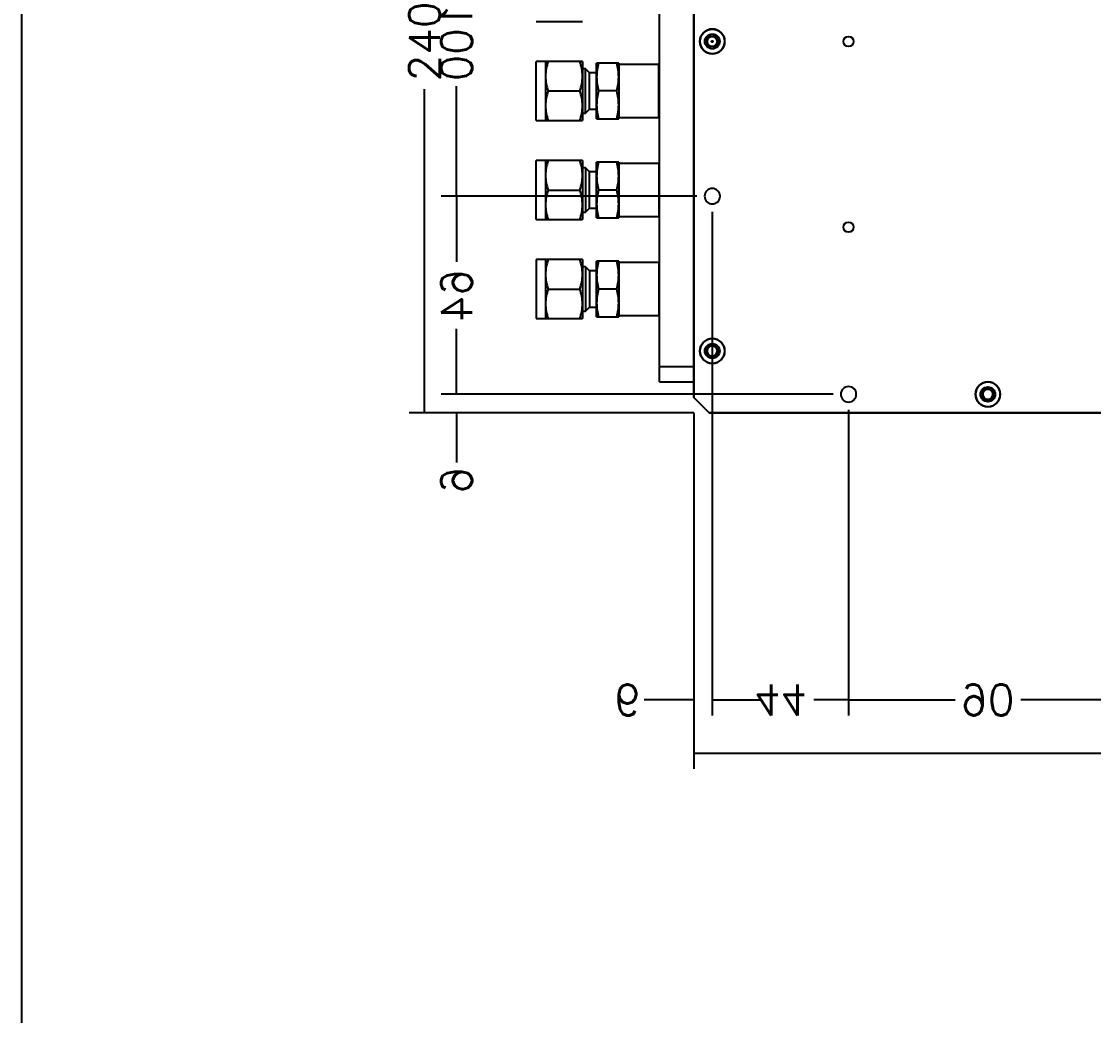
# Model space of a CAD drawing. Header units: millimetres. Extents: x -4251 to 2609, y -1673 to 4048.
# Drawn here: x -4232 to -3885.8, y 3405.1 to 3726.3 of the extents above; entities that cross this region are included whole.
import ezdxf

# ---------------------------------------------------------------- set-up
doc = ezdxf.new("R2010")
doc.units = ezdxf.units.MM
for name, color, linetype in [('Default', 7, 'Continuous'), ('SS-10M0-1-6W', 7, 'Continuous'), ('TP1904-POOM-5300', 7, 'Continuous')]:
    doc.layers.add(name, color=color, linetype=linetype)
doc.styles.add('SEACAD_romans_shx', font='SIMPLEX.SHX')

# ---------------------------------------------------------------- blocks, each defined once
blk = doc.blocks.new('_SE_FILLED')
at = {"color": 0}
blk.add_line((0, 0), (-1, 0), dxfattribs=at)
blk.add_solid([(0, 0), (-1, -0.1665), (-1, 0.1665), (0, 0)], dxfattribs=at)
blk = doc.blocks.new('A$C058F62A3')
at = {"layer": 'Default', "color": 1, "linetype": 'Continuous'}
for p, q in [((-276.51, 110.66), (-276.51, 208.41)), ((-270.51, 45.66), (-270.51, 208.41)), ((-226.51, 109.66), (-226.51, 208.41)), ((-284.51, 203.41), (-292.51, 203.41)), ((-262.51, 203.41), (-259.35, 203.41)), ((-262.51, 203.41), (-254.51, 203.41)), ((-234.51, 203.41), (-237.68, 203.41)), ((-218.51, 203.41), (-192.11, 203.41)), ((-144.51, 203.41), (-170.92, 203.41)), ((-353.07, 118.66), (-353.07, 126.66)), ((-276.51, 110.66), (-358.07, 110.66)), ((-231.51, 104.66), (-358.07, 104.66)), ((-353.07, 96.66), (-353.07, 88.66)), ((-353.07, 96.66), (-353.07, 83.5)), ((-353.07, 48.66), (-353.07, 61.83)), ((-275.51, 40.66), (-358.07, 40.66)), ((-353.07, 32.66), (-353.07, 5.07))]:
    blk.add_line(p, q, dxfattribs=at)
at = {"layer": 'TP1904-POOM-5300', "color": 7, "linetype": 'Continuous'}
for p, q in [((-271.51, 110.66), (-276.51, 105.66)), ((-271.51, 110.66), (178.49, 110.66)), ((-276.51, -124.34), (-276.51, 105.66)), ((-272.19, -7.84), (-271.2, -7.84)), ((-269.83, -7.84), (-268.84, -7.84)), ((-272.19, -10.84), (-271.2, -10.84)), ((-269.83, -10.84), (-268.84, -10.84))]:
    blk.add_line(p, q, dxfattribs=at)
for centre, radius in [((-181.51, 104.66), 4), ((-226.51, 104.66), 2.5), ((-181.51, 104.66), 2.25), ((-181.51, 104.66), 1.65), ((-270.51, 90.66), 4), ((-270.51, 90.66), 2.25), ((-270.51, 90.66), 1.65), ((-270.51, 40.66), 2.5), ((-270.51, -9.34), 4), ((-270.51, -9.34), 2.25), ((-270.51, -9.34), 1.65)]:
    blk.add_circle(centre, radius, dxfattribs=at)
blk.add_open_spline([(-270.51, -9.55), (-270.54, -9.55), (-270.57, -9.54), (-270.6, -9.53), (-270.63, -9.52), (-270.65, -9.51), (-270.67, -9.49), (-270.69, -9.48), (-270.71, -9.45), (-270.73, -9.43), (-270.74, -9.41), (-270.75, -9.38), (-270.75, -9.36), (-270.75, -9.35), (-270.75, -9.34), (-270.75, -9.34), (-270.75, -9.31), (-270.75, -9.29), (-270.74, -9.27), (-270.73, -9.25), (-270.72, -9.23), (-270.71, -9.22), (-270.7, -9.2), (-270.68, -9.18), (-270.66, -9.17), (-270.64, -9.15), (-270.62, -9.14), (-270.59, -9.14), (-270.57, -9.13), (-270.54, -9.12), (-270.51, -9.12), (-270.49, -9.12), (-270.46, -9.13), (-270.43, -9.14), (-270.4, -9.15), (-270.38, -9.16), (-270.36, -9.18), (-270.34, -9.2), (-270.32, -9.22), (-270.3, -9.24), (-270.29, -9.26), (-270.28, -9.29), (-270.28, -9.31), (-270.28, -9.32), (-270.28, -9.33), (-270.28, -9.34), (-270.28, -9.36), (-270.28, -9.38), (-270.29, -9.4), (-270.3, -9.42), (-270.31, -9.44), (-270.32, -9.46), (-270.33, -9.47), (-270.35, -9.49), (-270.37, -9.5), (-270.39, -9.52), (-270.41, -9.53), (-270.44, -9.54), (-270.46, -9.54), (-270.49, -9.55), (-270.51, -9.55)], degree=3, knots=[0, 0, 0, 0, 0.061325, 0.061325, 0.061325, 0.122518, 0.122518, 0.122518, 0.180794, 0.180794, 0.180794, 0.233315, 0.233315, 0.233315, 0.250429, 0.250429, 0.250429, 0.296254, 0.296254, 0.296254, 0.341945, 0.341945, 0.341945, 0.390813, 0.390813, 0.390813, 0.44465, 0.44465, 0.44465, 0.500229, 0.500229, 0.500229, 0.561498, 0.561498, 0.561498, 0.622635, 0.622635, 0.622635, 0.680858, 0.680858, 0.680858, 0.733331, 0.733331, 0.733331, 0.750429, 0.750429, 0.750429, 0.796211, 0.796211, 0.796211, 0.841861, 0.841861, 0.841861, 0.890684, 0.890684, 0.890684, 0.944471, 0.944471, 0.944471, 1, 1, 1, 1], dxfattribs=at)
at = {"layer": 'Default', "color": 1, "xscale": 8, "yscale": 8, "zscale": 8}
for p in [(-276.51, 203.41), (-226.51, 203.41)]:
    blk.add_blockref('_SE_FILLED', p, dxfattribs=at)
for p, rotation in [((-270.51, 203.41), 180), ((-270.51, 203.41), 180), ((-226.51, 203.41), 180), ((-353.07, 110.66), 270), ((-353.07, 104.66), 90), ((-353.07, 104.66), 90), ((-353.07, 40.66), 270), ((-353.07, 40.66), 90)]:
    blk.add_blockref('_SE_FILLED', p, dxfattribs=dict(at, rotation=rotation))
at = {"layer": 'Default', "color": 1, "char_height": 10, "attachment_point": 5, "style": 'SEACAD_romans_shx'}
for s, insert in [('\\A1;\\A1;6', (-298.11, 203.41)), ('\\A1;\\A1;44', (-248.51, 203.41)), ('\\A1;\\A1;90', (-181.51, 203.41))]:
    blk.add_mtext(s, dxfattribs=dict(at, insert=insert))
at = {"layer": 'Default', "color": 1, "char_height": 10, "attachment_point": 5, "rotation": 90, "style": 'SEACAD_romans_shx'}
for s, insert in [('\\A1;\\A1;6', (-353.07, 132.26)), ('\\A1;\\A1;64', (-353.07, 72.66)), ('\\A1;\\A1;100', (-353.07, -9.34))]:
    blk.add_mtext(s, dxfattribs=dict(at, insert=insert))

msp = doc.modelspace()

# ---------------------------------------------------------------- linework, layer by layer
msp.add_line((-4232.0177, 3985.6339, 0), (-4232.0177, 2567.72, 0))
at = {"layer": 'Default', "color": 1, "linetype": 'Continuous'}
for p, q in [((-4101.8519, 3607.7918, 0), (-4101.8519, 3704.4346, 0)), ((-4014.9181, 3599.7918, 0), (-4106.8519, 3599.7918, 0)), ((-4014.9181, 3599.7918, 0), (-4014.9181, 3484.8192, 0)), ((-4006.9181, 3489.8192, 0), (-3800.2753, 3489.8192, 0))]:
    msp.add_line(p, q, dxfattribs=at)
at = {"layer": 'SS-10M0-1-6W', "color": 7, "linetype": 'Continuous'}
for p, q in [((-4065.8181, 3726.2668, 0), (-4050.8321, 3726.2668, 0)), ((-4065.8181, 3694.2668, 0), (-4065.8181, 3713.3168, 0)), ((-4050.8321, 3713.3168, 0), (-4065.8181, 3713.3168, 0)), ((-4062.7701, 3713.3168, 0), (-4062.7701, 3694.2668, 0)), ((-4050.8321, 3713.3168, 0), (-4050.8321, 3694.2668, 0)), ((-4039.1421, 3712.7918, 0), (-4046.2601, 3712.7918, 0)), ((-4046.2601, 3694.7918, 0), (-4046.2601, 3712.7918, 0)), ((-4039.1421, 3712.7918, 0), (-4039.1421, 3694.7918, 0)), ((-4026.1363, 3712.3643, 0), (-4039.1421, 3712.3643, 0)), ((-4026.1363, 3695.2193, 0), (-4026.1363, 3712.3643, 0)), ((-4025.9181, 3712.08, 0), (-4026.1363, 3712.3643, 0)), ((-4049.806, 3710.9355, 0), (-4050.8321, 3710.9355, 0)), ((-4049.806, 3696.648, 0), (-4049.806, 3710.9355, 0)), ((-4048.5461, 3709.6757, 0), (-4049.806, 3710.9355, 0)), ((-4048.5461, 3697.9079, 0), (-4048.5461, 3709.6757, 0)), ((-4046.2601, 3709.6757, 0), (-4048.5461, 3709.6757, 0)), ((-4061.9194, 3703.7918, 0), (-4051.6829, 3703.7918, 0)), ((-4039.7914, 3703.7918, 0), (-4045.6109, 3703.7918, 0)), ((-4049.806, 3696.648, 0), (-4048.5461, 3697.9079, 0)), ((-4048.5461, 3697.9079, 0), (-4046.2601, 3697.9079, 0)), ((-4050.8321, 3696.648, 0), (-4049.806, 3696.648, 0)), ((-4046.2601, 3694.7918, 0), (-4039.1421, 3694.7918, 0)), ((-4039.1421, 3695.2193, 0), (-4026.1363, 3695.2193, 0)), ((-4026.1363, 3695.2193, 0), (-4025.9181, 3695.5035, 0)), ((-4065.8181, 3694.2668, 0), (-4050.8321, 3694.2668, 0)), ((-4065.8181, 3662.2668, 0), (-4065.8181, 3681.3168, 0)), ((-4050.8321, 3681.3168, 0), (-4065.8181, 3681.3168, 0)), ((-4062.7701, 3681.3168, 0), (-4062.7701, 3662.2668, 0)), ((-4050.8321, 3681.3168, 0), (-4050.8321, 3662.2668, 0)), ((-4039.1421, 3680.7918, 0), (-4046.2601, 3680.7918, 0)), ((-4046.2601, 3662.7918, 0), (-4046.2601, 3680.7918, 0)), ((-4039.1421, 3680.7918, 0), (-4039.1421, 3662.7918, 0)), ((-4049.806, 3678.9355, 0), (-4050.8321, 3678.9355, 0)), ((-4049.806, 3678.9355, 0), (-4049.806, 3664.648, 0)), ((-4048.5461, 3677.6757, 0), (-4049.806, 3678.9355, 0)), ((-4048.5461, 3665.9079, 0), (-4048.5461, 3677.6757, 0)), ((-4046.2601, 3677.6757, 0), (-4048.5461, 3677.6757, 0)), ((-4026.1363, 3680.3643, 0), (-4039.1421, 3680.3643, 0)), ((-4026.1363, 3680.3643, 0), (-4026.1363, 3663.2193, 0)), ((-4025.9181, 3680.08, 0), (-4026.1363, 3680.3643, 0)), ((-4061.9194, 3671.7918, 0), (-4051.6829, 3671.7918, 0)), ((-4039.7914, 3671.7918, 0), (-4045.6109, 3671.7918, 0)), ((-4050.8321, 3664.648, 0), (-4049.806, 3664.648, 0)), ((-4049.806, 3664.648, 0), (-4048.5461, 3665.9079, 0)), ((-4048.5461, 3665.9079, 0), (-4046.2601, 3665.9079, 0)), ((-4039.1421, 3663.2193, 0), (-4026.1363, 3663.2193, 0)), ((-4026.1363, 3663.2193, 0), (-4025.9181, 3663.5035, 0)), ((-4065.8181, 3662.2668, 0), (-4050.8321, 3662.2668, 0)), ((-4046.2601, 3662.7918, 0), (-4039.1421, 3662.7918, 0)), ((-4065.8181, 3649.3168, 0), (-4065.8181, 3630.2668, 0)), ((-4050.8321, 3649.3168, 0), (-4065.8181, 3649.3168, 0)), ((-4062.7701, 3649.3168, 0), (-4062.7701, 3630.2668, 0)), ((-4050.8321, 3649.3168, 0), (-4050.8321, 3630.2668, 0)), ((-4049.806, 3646.9355, 0), (-4050.8321, 3646.9355, 0)), ((-4049.806, 3646.9355, 0), (-4049.806, 3632.648, 0)), ((-4048.5461, 3645.6757, 0), (-4049.806, 3646.9355, 0)), ((-4039.1421, 3648.7918, 0), (-4046.2601, 3648.7918, 0)), ((-4046.2601, 3630.7918, 0), (-4046.2601, 3648.7918, 0)), ((-4039.1421, 3648.7918, 0), (-4039.1421, 3630.7918, 0)), ((-4026.1363, 3648.3643, 0), (-4039.1421, 3648.3643, 0)), ((-4026.1363, 3648.3643, 0), (-4026.1363, 3631.2193, 0)), ((-4025.9181, 3648.08, 0), (-4026.1363, 3648.3643, 0)), ((-4048.5461, 3645.6757, 0), (-4048.5461, 3633.9079, 0)), ((-4046.2601, 3645.6757, 0), (-4048.5461, 3645.6757, 0)), ((-4061.9194, 3639.7918, 0), (-4051.6829, 3639.7918, 0)), ((-4039.7914, 3639.7918, 0), (-4045.6109, 3639.7918, 0)), ((-4050.8321, 3632.648, 0), (-4049.806, 3632.648, 0)), ((-4049.806, 3632.648, 0), (-4048.5461, 3633.9079, 0)), ((-4048.5461, 3633.9079, 0), (-4046.2601, 3633.9079, 0)), ((-4065.8181, 3630.2668, 0), (-4050.8321, 3630.2668, 0)), ((-4046.2601, 3630.7918, 0), (-4039.1421, 3630.7918, 0)), ((-4039.1421, 3631.2193, 0), (-4026.1363, 3631.2193, 0)), ((-4026.1363, 3631.2193, 0), (-4025.9181, 3631.5035, 0))]:
    msp.add_line(p, q, dxfattribs=at)
for centre, radius, start, end in [((-4047.8598, 3708.348, 0), 14.9118, 160.536317, 179.207525), ((-4065.7425, 3708.348, 0), 14.9118, 0.792475, 19.463683), ((-4029.1402, 3708.1186, 0), 17.1208, 164.159989, 179.420491), ((-4056.2621, 3708.1186, 0), 17.1208, 0.579509, 15.840011), ((-4047.8598, 3708.7605, 0), 14.9118, 180.792475, 199.463683), ((-4065.7425, 3708.7605, 0), 14.9118, 340.536317, 359.207525), ((-4029.1402, 3708.4649, 0), 17.1208, 180.579509, 195.840011), ((-4056.2621, 3708.4649, 0), 17.1208, 344.159989, 359.420491), ((-4047.8598, 3698.823, 0), 14.9118, 160.536317, 179.207525), ((-4065.7425, 3698.823, 0), 14.9118, 0.792475, 19.463683), ((-4029.1402, 3699.1186, 0), 17.1208, 164.159989, 179.420491), ((-4056.2621, 3699.1186, 0), 17.1208, 0.579509, 15.840011), ((-4047.8598, 3699.2355, 0), 14.9118, 180.792475, 199.463683), ((-4065.7425, 3699.2355, 0), 14.9118, 340.536317, 359.207525), ((-4029.1402, 3699.4649, 0), 17.1208, 180.579509, 195.840011), ((-4056.2621, 3699.4649, 0), 17.1208, 344.159989, 359.420491), ((-4047.8598, 3676.348, 0), 14.9118, 160.536317, 179.207525), ((-4065.7425, 3676.348, 0), 14.9118, 0.792475, 19.463683), ((-4029.1402, 3676.1186, 0), 17.1208, 164.159989, 179.420491), ((-4056.2621, 3676.1186, 0), 17.1208, 0.579509, 15.840011), ((-4047.8598, 3676.7605, 0), 14.9118, 180.792475, 199.463683), ((-4065.7425, 3676.7605, 0), 14.9118, 340.536317, 359.207525), ((-4029.1402, 3676.4649, 0), 17.1208, 180.579509, 195.840011), ((-4056.2621, 3676.4649, 0), 17.1208, 344.159989, 359.420491), ((-4047.8598, 3666.823, 0), 14.9118, 160.536317, 179.207525), ((-4065.7425, 3666.823, 0), 14.9118, 0.792475, 19.463683), ((-4029.1402, 3667.1186, 0), 17.1208, 164.159989, 179.420491), ((-4056.2621, 3667.1186, 0), 17.1208, 0.579509, 15.840011), ((-4047.8598, 3667.2355, 0), 14.9118, 180.792475, 199.463683), ((-4065.7425, 3667.2355, 0), 14.9118, 340.536317, 359.207525), ((-4029.1402, 3667.4649, 0), 17.1208, 180.579509, 195.840011), ((-4056.2621, 3667.4649, 0), 17.1208, 344.159989, 359.420491), ((-4047.8598, 3644.348, 0), 14.9118, 160.536317, 179.207525), ((-4065.7425, 3644.348, 0), 14.9118, 0.792475, 19.463683), ((-4029.1402, 3644.1186, 0), 17.1208, 164.159989, 179.420491), ((-4056.2621, 3644.1186, 0), 17.1208, 0.579509, 15.840011), ((-4047.8598, 3644.7605, 0), 14.9118, 180.792475, 199.463683), ((-4065.7425, 3644.7605, 0), 14.9118, 340.536317, 359.207525), ((-4029.1402, 3644.4649, 0), 17.1208, 180.579509, 195.840011), ((-4056.2621, 3644.4649, 0), 17.1208, 344.159989, 359.420491), ((-4047.8598, 3634.823, 0), 14.9118, 160.536317, 179.207525), ((-4065.7425, 3634.823, 0), 14.9118, 0.792475, 19.463683), ((-4029.1402, 3635.1186, 0), 17.1208, 164.159989, 179.420491), ((-4056.2621, 3635.1186, 0), 17.1208, 0.579509, 15.840011), ((-4047.8598, 3635.2355, 0), 14.9118, 180.792475, 199.463683), ((-4065.7425, 3635.2355, 0), 14.9118, 340.536317, 359.207525), ((-4029.1402, 3635.4649, 0), 17.1208, 180.579509, 195.840011), ((-4056.2621, 3635.4649, 0), 17.1208, 344.159989, 359.420491)]:
    msp.add_arc(centre, radius, start, end, dxfattribs=at)
at = {"layer": 'TP1904-POOM-5300', "color": 7, "linetype": 'Continuous'}
for p, q in [((-4014.9181, 3604.7918, 0), (-4014.9181, 3834.7918, 0)), ((-4025.9181, 3609.7918, 0), (-4025.9181, 3770.0422, 0)), ((-4010.7916, 3721.2918, 0), (-4009.6055, 3721.2918, 0)), ((-4008.2307, 3721.2918, 0), (-4007.0446, 3721.2918, 0)), ((-4010.7916, 3718.2918, 0), (-4009.6055, 3718.2918, 0)), ((-4008.2307, 3718.2918, 0), (-4007.0446, 3718.2918, 0)), ((-4025.9181, 3614.7918, 0), (-4014.9181, 3614.7918, 0)), ((-4025.9181, 3609.7918, 0), (-4014.9181, 3609.7918, 0)), ((-4014.9181, 3604.7918, 0), (-4009.9181, 3599.7918, 0)), ((-3559.9181, 3599.7918, 0), (-4009.9181, 3599.7918, 0))]:
    msp.add_line(p, q, dxfattribs=at)
for centre, radius in [((-4008.9181, 3719.7918, 0), 4), ((-4008.9181, 3719.7918, 0), 2.4), ((-4008.9181, 3719.7918, 0), 1.65), ((-3964.9181, 3719.7918, 0), 1.65), ((-3964.9181, 3659.7918, 0), 1.65), ((-4008.9181, 3619.7918, 0), 4), ((-4008.9181, 3619.7918, 0), 2.4), ((-4008.9181, 3619.7918, 0), 1.65), ((-3919.9181, 3605.7918, 0), 4), ((-3919.9181, 3605.7918, 0), 2.4), ((-3919.9181, 3605.7918, 0), 1.65)]:
    msp.add_circle(centre, radius, dxfattribs=at)

# ---------------------------------------------------------------- block references
at = {"xscale": -1, "rotation": 180}
msp.add_blockref('A$C058F62A3', (-3738.4033, 3710.4559, 0), dxfattribs=at)
at = {"layer": 'Default', "color": 1, "xscale": 8, "yscale": 8, "zscale": 8}
for p, rotation in [((-4101.8519, 3599.7918, 0), 270), ((-4014.9181, 3489.8192, 0), 180)]:
    msp.add_blockref('_SE_FILLED', p, dxfattribs=dict(at, rotation=rotation))

# ---------------------------------------------------------------- texts
at = {"layer": 'Default', "color": 1, "insert": (-4101.8519, 3719.7918, 0), "char_height": 10, "attachment_point": 5, "rotation": 90, "style": 'SEACAD_romans_shx'}
msp.add_mtext('\\A1;\\A1;240', dxfattribs=at)

doc.saveas('drawing.dxf')
